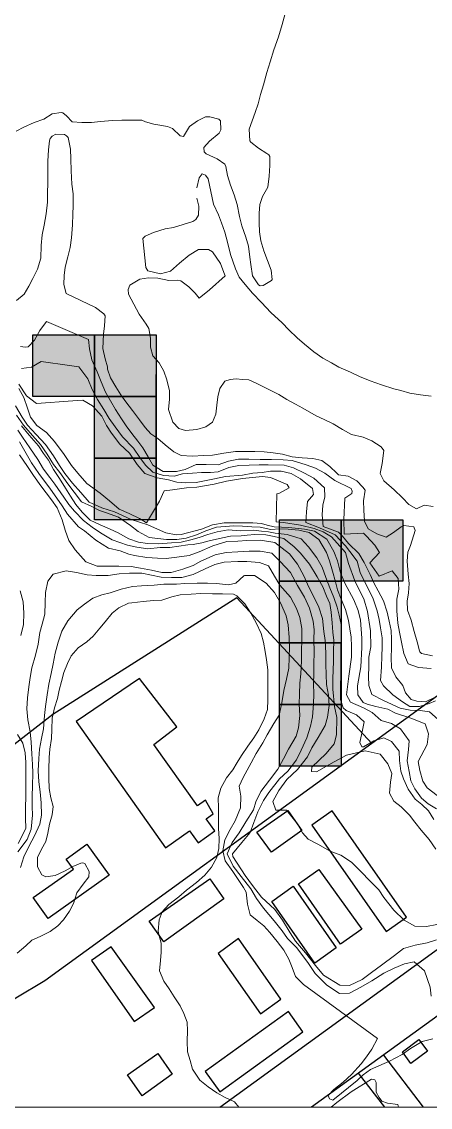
# Model space of a CAD drawing. Header units: metres. Extents: x 47 to 1988, y 46 to 663.
# Drawn here: x 370.6 to 470, y 45.6 to 309.9 of the extents above; entities that cross this region are included whole.
import ezdxf

# ---------------------------------------------------------------- set-up
doc = ezdxf.new("R2010")
doc.units = ezdxf.units.M
for name, color, linetype in [('01_Fina', 7, 'Continuous'), ('02_Media', 7, 'Continuous'), ('casas', 80, 'Continuous'), ('predios', 220, 'Continuous')]:
    doc.layers.add(name, color=color, linetype=linetype)

msp = doc.modelspace()

# ---------------------------------------------------------------- hatches: boundary and pattern name
at = {"layer": '02_Media'}
h = msp.add_hatch(color=256, dxfattribs=at)
h.dxf.hatch_style = 1
h.paths.add_polyline_path([(388.27, 233.65), (373.27, 233.65), (373.27, 218.65), (388.27, 218.65)])
h = msp.add_hatch(color=256, dxfattribs=at)
h.dxf.hatch_style = 1
h.paths.add_polyline_path([(403.27, 233.65), (388.27, 233.65), (388.27, 218.65), (403.27, 218.65)])
h = msp.add_hatch(color=256, dxfattribs=at)
h.dxf.hatch_style = 1
h.paths.add_polyline_path([(403.27, 218.65), (388.27, 218.65), (388.27, 203.65), (403.27, 203.65)])
h = msp.add_hatch(color=256, dxfattribs=at)
h.dxf.hatch_style = 1
h.paths.add_polyline_path([(403.27, 203.65), (388.27, 203.65), (388.27, 188.65), (403.27, 188.65)])
h = msp.add_hatch(color=256, dxfattribs=at)
h.dxf.hatch_style = 1
h.paths.add_polyline_path([(448.27, 188.65), (433.27, 188.65), (433.27, 173.65), (448.27, 173.65)])
h = msp.add_hatch(color=256, dxfattribs=at)
h.dxf.hatch_style = 1
h.paths.add_polyline_path([(463.27, 188.65), (448.27, 188.65), (448.27, 173.65), (463.27, 173.65)])
h = msp.add_hatch(color=256, dxfattribs=at)
h.dxf.hatch_style = 1
h.paths.add_polyline_path([(448.27, 173.65), (433.27, 173.65), (433.27, 158.65), (448.27, 158.65)])
h = msp.add_hatch(color=256, dxfattribs=at)
h.dxf.hatch_style = 1
h.paths.add_polyline_path([(448.27, 158.65), (433.27, 158.65), (433.27, 143.65), (448.27, 143.65)])
h = msp.add_hatch(color=256, dxfattribs=at)
h.dxf.hatch_style = 1
h.paths.add_polyline_path([(448.27, 143.65), (433.27, 143.65), (433.27, 128.65), (448.27, 128.65)])

# ---------------------------------------------------------------- linework, layer by layer
at = {"layer": '01_Fina', "lineweight": 9}
msp.add_lwpolyline([(49.18, 45.57), (788.27, 45.57), (787.83, 663.43), (48.74, 663.43), (49.18, 45.57)], dxfattribs=at)
at = {"layer": '01_Fina', "linetype": 'Continuous', "lineweight": 9}
for points in [[(434.67, 311.96), (433.92, 309.23), (433.08, 306.28), (431.95, 303.05), (431.03, 300.19), (430.19, 297.53), (429.42, 294.58), (428.7, 292.19), (428.08, 289.95), (427.35, 287.85), (426.63, 285.8), (425.94, 283.75), (426.1, 280.9), (426.28, 280.57), (428.18, 279.15), (430.2, 277.86), (430.67, 277.5), (430.93, 277.1), (430.95, 274.94), (430.82, 272.29), (430.45, 269.64), (429.17, 267.36), (428.55, 265.45), (428.31, 263.3), (428.33, 260.93), (428.44, 258.75), (428.79, 256.56), (429.5, 254.16), (430.34, 251.76), (431.28, 249.43), (431.54, 247.12), (431.34, 246.87), (429.34, 245.71), (428.58, 245.65), (428.16, 245.82), (426.72, 248.04), (426.3, 250.77), (426.08, 252.6), (425.72, 255.24), (425.13, 257.49), (424.15, 260.22), (423.59, 262.53), (423.03, 265.43), (422.26, 267.78), (421.34, 270.11), (420.68, 272.47), (420.21, 274.63), (420.03, 275.25), (418.1, 276.55), (415.49, 277.77), (414.98, 278.23), (414.9, 279.29), (416.24, 280.84), (418.59, 282.8), (419.05, 283.62), (418.91, 285.78), (418.54, 286.16), (416.32, 286.78), (415.3, 286.73), (413.32, 285.78), (411.43, 284.41), (409.96, 281.94), (409.13, 282.12), (407.28, 283.96), (406.08, 284.38), (402.68, 284.99), (400.67, 285.52), (399.82, 285.93), (397.48, 285.98), (394.89, 285.99), (392.62, 285.88), (389.77, 285.63), (387.52, 285.4), (385.22, 285.38), (382.88, 285.55), (381.45, 286.97), (380.59, 287.72), (380.16, 287.86), (378, 287.49), (375.95, 286.16), (373.57, 285.39), (371.09, 284.21), (369.21, 283.24)], [(369.32, 242), (371.14, 243.54), (372.28, 245.49), (373.25, 247.42), (374.41, 249.66), (375.18, 252.32), (375.27, 255.47), (375.56, 258.03), (376.02, 260.39), (376.53, 263.11), (376.8, 265.97), (376.85, 268.06), (376.89, 270.78), (376.9, 273.5), (376.95, 275.99), (377.06, 278.71), (377.32, 280.89), (377.47, 281.45), (377.95, 282.02), (378.88, 282.53), (380.99, 282.43), (381.46, 282.16), (381.88, 281.71), (382.42, 278.9), (382.53, 276.56), (382.58, 273.64), (382.8, 270.35), (383.06, 268), (383.07, 265.13), (382.99, 263.03), (382.89, 260.49), (382.68, 257.32), (382.37, 254.98), (381.77, 252.64), (381.17, 250.14), (380.86, 248.11), (380.81, 245.9), (381.37, 243.72), (388.55, 240.31), (390.55, 238.79), (390.85, 238.27), (390.75, 235.83), (390.44, 233.84), (390.32, 230.34), (390.88, 227.8), (391.4, 225.85), (391.42, 225.3), (392.17, 223.23), (393.45, 221.04), (394.68, 219.1), (395.89, 217.33), (397.49, 215.25), (399.24, 212.96), (400.59, 211.14), (402.02, 209.58), (403.68, 208.4), (405.44, 206.93), (407.57, 205.17), (409.39, 204.28), (412.01, 204.17), (414.86, 204.3), (416.97, 204.37), (419.79, 204.88), (422.57, 205.24), (425.25, 205.28), (427.33, 205.25), (429.6, 205.18), (431.73, 204.98), (434.05, 204.6), (436.41, 203.93), (438.78, 203.71), (441.4, 203.6), (443.62, 203.05), (445.52, 201.61), (447.23, 199.95), (447.65, 199.62), (449.97, 199.28), (452.11, 198.11), (453.61, 196.6), (454.12, 195.86), (453.73, 193.28), (453.85, 191.02), (453.95, 188.31), (454.9, 186.47), (456.99, 185.19), (459.25, 184.38), (461, 185.56), (462.93, 186.96), (463.53, 187.21), (465.99, 186.9), (466.32, 186.04), (465.17, 182.34), (464.53, 180.74), (464.36, 178.58), (464.61, 175.42), (464.87, 173.11), (464.69, 170.81), (464.38, 168.8), (464.43, 166.62), (465.3, 164.19), (466.04, 161.46), (466.82, 158.94), (467.33, 156.73), (467.47, 156.46), (467.89, 156.08), (470.54, 155.52)], [(470.19, 218.77), (467.61, 219.09), (465.01, 219.44), (462.86, 220.13), (461.13, 220.55), (458.13, 221.51), (455.37, 222.47), (452.73, 223.55), (450.6, 224.57), (447.73, 225.81), (445.96, 226.83), (443.82, 227.97), (441.62, 229.56), (439.39, 231.42), (437.63, 232.93), (435.55, 234.9), (433.96, 236.6), (431.2, 239.08), (428.93, 241.54), (426.76, 243.8), (424.96, 245.93), (423.52, 247.72), (422.55, 249.78), (421.36, 253.25), (420.62, 256.22), (420.01, 258.67), (419.16, 260.98), (418.43, 262.93), (417.2, 265.48), (415.92, 271.68), (415.28, 272.59), (414.46, 272.9), (413.71, 271.94), (413.14, 269.44)], [(413.15, 266.97), (413.67, 264.98), (413.62, 262.82), (412.93, 261.8), (412.18, 261.24), (407.47, 259.85), (405.5, 259.47), (402.64, 258.63), (400.6, 257.71), (400.04, 257.17), (400.78, 250.1), (401.29, 249.27), (404.36, 248.54), (406.76, 249.22), (408.99, 251.13), (411.34, 253.09), (413.56, 254.46), (416.02, 254.43), (417.01, 253.9), (418.96, 251.08), (419.76, 248.82), (420.08, 248.04), (416.25, 244.62), (413.72, 242.64), (412.76, 243.84), (411.2, 245.4), (409.28, 246.84), (408.37, 246.95), (406.33, 246.88), (403.66, 247.48), (401.44, 247.54), (399.32, 247.21), (396.89, 245.77), (396.43, 244.68), (396.55, 243.6), (399.14, 238.7), (400.82, 236.27), (401.49, 235.22), (401.89, 232.89), (401.93, 230.64), (402.47, 228.6), (404.04, 226.87), (405.17, 224.79), (405.88, 222.68), (406.53, 220.06), (406.53, 218), (406.31, 215.49), (407.31, 212.38), (408.78, 210.88), (410.4, 210.37), (413.14, 210.62), (415.33, 211.28), (416.98, 212.42), (417.81, 214.38), (418.07, 216.53), (418.31, 218.59), (418.76, 220.59), (419.99, 222.4), (421.28, 222.83), (422.72, 222.95), (424.3, 222.79), (425.84, 222.71), (427.64, 221.87), (433.1, 219.11), (435.1, 217.9), (437.16, 216.76), (438.98, 215.81), (442.18, 213.97), (444.13, 213.09), (446.34, 211.97), (448.6, 210.66), (450.79, 209.43), (453.62, 208.73), (455.79, 207.85), (458.02, 206.42), (458.7, 205.54), (458.32, 202.37), (457.82, 199.94), (458.72, 198.1), (461.2, 195.91), (463.24, 193.97), (464.73, 192.36), (466.61, 191.32), (468.5, 192.22), (470.71, 191.88)], [(470.19, 152.4), (467.14, 152.7), (464.59, 153.54), (463.58, 156.04), (462.98, 158.82), (462.46, 161.31), (462.06, 163.5), (461.82, 166.44), (461.86, 169.33), (462.34, 171.74), (462.2, 174.37), (460.74, 176.18), (457.56, 174.93), (455.3, 178.12), (457.63, 180.68), (456.48, 182.45), (454.47, 184.65), (453.7, 185.34), (449.06, 185.11), (448.96, 188.73), (449.18, 193.88), (450.88, 195.01), (451.01, 195.62), (450.75, 196.23), (446.8, 198.18), (444.32, 200.01), (442.05, 201.23), (439.76, 202.05), (436.37, 203.05), (434.15, 203.27), (431.38, 203.31), (428.63, 203.34), (425.86, 203.38), (423.33, 203.39), (420.9, 202.94), (418.34, 202.03), (415.47, 202.09), (413.01, 202.14), (410.34, 200.92), (408.22, 200.4), (404.98, 200.38), (402.49, 201.9), (401.33, 203.93), (400.01, 206.17), (398.82, 207.82), (397.35, 209.64), (395.98, 211.51), (394.81, 213.2), (393.35, 215.5), (392.15, 217.57), (390.92, 219.74), (389.88, 222.22), (388.9, 224.65), (387.66, 227.58), (387.05, 230.24), (386.84, 232.52), (376.62, 236.91), (375, 234.75), (373.67, 232.4), (372.13, 230.78), (371.37, 230.68), (370.24, 230.81)], [(370.52, 225.51), (372.95, 225.82), (375.31, 227.22), (382.17, 226.22), (384.46, 225.89), (386.67, 222.95), (387.73, 220.35), (389.02, 217.92), (390.51, 215.48), (391.81, 213.29), (393.27, 211.26), (395.11, 208.86), (397.78, 206.11), (399.34, 203.81), (400.71, 201.95), (402.49, 200.27), (405.04, 199.4), (407.66, 199.23), (409.68, 199.86), (412.15, 200), (414.33, 200.14), (416.51, 200.18), (418.35, 200.3), (420.93, 201.33), (423.42, 201.84), (425.94, 201.93), (428.35, 202.02), (430.56, 201.99), (434.44, 201.9), (436.73, 201.3), (439.41, 200), (441.67, 198.77), (444.28, 196.39), (444.31, 194.21), (443.84, 192.16), (443.69, 189.86), (443.95, 187.04), (447.67, 185.63), (448.59, 184.68), (450.09, 182.88), (452.59, 180.39), (453.87, 178.24), (455.35, 175.28), (456.22, 173.31), (457.28, 171.3), (458.58, 168.94), (459.52, 166.18), (459.99, 163.93), (460.48, 161.69), (460.59, 159.56), (460.56, 157.29), (460.49, 155.18), (460.53, 152.62), (461.57, 150.4), (463.34, 148.25), (463.98, 146.49), (465.31, 144.84), (466.68, 144.44), (468.81, 144.34), (470.98, 145.38)], [(369.85, 220.6), (371.1, 218.41), (372.01, 215.82), (372.7, 213.65), (374.21, 211.6), (376.6, 209.86), (378.56, 207.68), (380.92, 204.5), (382.64, 201.82), (384.18, 199.96), (386.44, 197.51), (389.63, 195.12), (391.93, 193.22), (394.3, 191.25), (396.74, 190.13), (399.26, 188.94), (400.92, 187.92), (404.13, 193.21), (405.2, 195.66), (407.26, 195.92), (410.68, 196.38), (413.2, 196.61), (417.38, 197.35), (420.37, 198.02), (424.26, 198.73), (429.16, 199.17), (431.11, 198.93), (435.17, 197.22), (435.65, 196.45), (433.1, 195.04), (432.62, 194.95), (432.46, 188.12), (434.31, 187.99), (438.42, 187.32), (441.72, 186.5), (443.93, 185.68), (445.93, 184.5), (449.38, 180.64), (450.08, 178.03), (451.61, 173.77), (452.62, 171.74), (453.85, 169.41), (454.74, 166.34), (455.46, 161.62), (455.52, 157.71), (455.06, 155.18), (455.04, 153), (454.96, 150.49), (455.05, 148.26), (455.78, 146.1), (458.6, 144.62), (462.7, 142.76), (465.08, 142.26), (467.5, 142.23), (469.79, 141.84), (471.93, 139.99)], [(369.88, 221.69), (371.74, 218.8), (374.14, 216.95), (383, 217.64), (385.42, 217.8), (387.8, 216.35), (390.04, 213.88), (391.17, 211.62), (392.38, 209.7), (394.43, 207.08), (396.77, 204.89), (398.68, 202.14), (400.52, 199.91), (403.51, 198.83), (406.28, 198.35), (408.33, 197.8), (410.44, 197.65), (413.04, 197.71), (415.47, 198.2), (417.46, 198.6), (420.15, 199.19), (424.27, 199.49), (426.84, 199.95), (429.06, 200.19), (431.13, 200.44), (433.71, 200.48), (436.12, 199.88), (438.4, 198.64), (441.34, 196.28), (441.57, 194.79), (440.13, 193.06), (439.9, 190.55), (439.71, 187.99), (443.06, 186.67), (446.87, 184.99), (449.35, 182.3), (450.41, 180.92), (452.22, 178.57), (452.91, 175.81), (453.86, 173.74), (455.02, 171.59), (456.12, 169.42), (457.08, 166.43), (457.53, 164.34), (457.9, 162.32), (458.32, 159.92), (458.25, 157.55), (458.17, 155.52), (458.09, 152.77), (457.84, 149.52), (458.64, 148.2), (460.91, 146.04), (463.23, 144.34), (464.98, 143.21), (467.4, 143.18), (469.75, 143.88), (471.28, 144.52)], [(369.06, 216.42), (370.64, 213.66), (371.98, 211.67), (374.11, 209.42), (376.38, 207), (378.31, 204.18), (379.72, 201.86), (381.02, 199.92), (382.89, 197.56), (384.92, 195.26), (386.98, 192.96), (390.06, 191.57), (393.13, 190.6), (397.2, 188.73), (401.28, 187.44), (403.64, 186.32), (405.64, 185.49), (408.14, 184.99), (409.34, 185.06), (414.35, 186.35), (417.01, 187.38), (419.81, 187.87), (422.08, 187.89), (424.53, 187.93), (426.8, 187.87), (428.93, 187.7), (430.3, 187.29), (431.98, 186.96), (435.54, 186.72), (439.41, 186.38), (441.85, 185.85), (444.8, 183.92), (446.51, 180.92), (447.38, 178.63), (448.15, 175.71), (449.23, 173.18), (451.41, 169.18), (452.44, 166.56), (452.98, 164.23), (453.32, 159.77), (453.3, 157.5), (453.05, 152.86), (452.3, 148.2), (452.39, 145.98), (453.62, 144.18), (454.6, 143.73), (456.75, 143.13), (459.62, 142.52), (461.52, 141.57), (465.25, 140.34), (468.76, 138.97), (469.54, 136.52), (469.27, 133.92), (467.06, 129.77), (467.41, 127.61), (468.16, 125), (469.22, 123.33), (471.64, 121.52)], [(369.31, 214.08), (371.01, 211.71), (373.21, 209.19), (375.12, 207.01), (376.72, 204.6), (378.33, 202.12), (379.8, 200.18), (381.82, 197.4), (383.29, 195.35), (385.08, 193.05), (387.6, 191.84), (389.48, 190.89), (391.2, 190.3), (394.15, 189.26), (397.02, 187.21), (398.89, 185.82), (401.57, 184.36), (405.76, 183.83), (408.34, 183.82), (410.6, 184.2), (413.09, 184.97), (415.36, 185.91), (417.95, 186.87), (422.17, 187.2), (424.33, 187.1), (426.53, 186.93), (428.61, 186.81), (431.18, 186.3), (433.38, 186.46), (435.39, 186.36), (438.04, 186.11), (440.48, 185.58), (442.9, 183.81), (444.76, 180.7), (445.44, 178.66), (446.17, 176.14), (446.92, 173.55), (447.39, 171.55), (448.33, 169.31), (449.36, 166.81), (450.11, 164.12), (450.75, 160.09), (450.79, 157.77), (450.85, 155.16), (450.15, 150.58), (449.64, 145.99), (450.57, 144.2), (453.75, 142.85), (455.86, 141.67), (458.06, 139.74), (460.52, 139.02), (462.71, 137.74), (464.85, 134.82), (464.7, 132.69), (464.36, 129.9), (464.85, 127.32), (465.24, 125.06), (466.26, 123.15), (467.87, 120.81), (469.46, 119.49), (471.48, 118.21)], [(369.6, 210.47), (370.76, 208.75), (372.5, 206.12), (374.46, 203.28), (375.85, 200.96), (377.39, 198.93), (378.6, 197.33), (380.83, 194.12), (382.04, 192.38), (383.44, 190.7), (385.61, 188.43), (387.7, 186.88), (389.72, 185.48), (392.57, 183.79), (394.48, 183.12), (396.29, 182.42), (398.55, 181.94), (401.27, 181.6), (404.24, 181.89), (406.61, 181.86), (411, 182.56), (412.26, 182.63), (414.38, 183.06), (416.2, 183.49), (419.39, 184.21), (421.36, 184.64), (423.93, 184.76), (425.45, 184.89), (427.26, 185.02), (429.99, 184.98), (434.35, 184.06), (436.89, 182.08), (438.43, 180.48), (440.6, 177.82), (442.5, 174.72), (443.84, 172.35), (444.73, 170.03), (445.57, 168.23), (445.9, 166.12), (446.12, 163.56), (446.28, 161.31), (446.5, 159.24), (446.46, 156.59), (446.41, 154.22), (446.26, 149.89), (446.27, 147.4), (446.72, 143.16), (447.25, 140.48), (447.2, 136.28), (446.6, 134.11), (444.63, 131.74), (441.2, 128.43), (441.11, 127.31), (442.33, 127.27), (446.57, 129.68), (449.62, 131.35), (454.18, 132.36), (457.8, 131.55), (459.64, 129.21), (460.62, 126.87), (460.34, 124.72), (460.07, 122.07), (461.15, 120.14), (462.94, 118.74), (464.95, 116.73), (466.2, 115), (467.74, 113.07), (469.73, 110.81), (471.33, 108.45)], [(370.54, 211.48), (372.38, 209.23), (374.62, 206.62), (375.9, 204.78), (377.06, 203.13), (378.29, 200.91), (379.73, 198.66), (381.22, 196.32), (382.47, 194.36), (383.75, 192.36), (385.28, 190.47), (387.2, 188.52), (389.68, 187.38), (392.1, 186.38), (394.06, 185.43), (396.62, 184.02), (398.98, 183.16), (401.18, 182.85), (403.78, 182.82), (407.03, 182.99), (409.39, 183.16), (411.74, 183.74), (413.72, 184.32), (415.84, 185.05), (418.12, 185.7), (420.78, 186.16), (423.8, 185.97), (426.98, 186.08), (428.94, 185.9), (430.6, 185.73), (432.26, 185.41), (435.13, 185.07), (438.57, 183.98), (440.34, 182.06), (442.35, 179.41), (443.67, 177.14), (444.54, 174.57), (445.57, 172.05), (446.54, 169.74), (447.29, 167.34), (447.83, 165.39), (448.3, 163.13), (448.18, 144.89), (448.75, 142.85), (449.54, 142.17), (452.07, 141.1), (453.92, 139.42), (453.49, 137.43), (452.86, 134.39), (453.34, 133.34), (453.74, 133.31), (456.27, 134.79), (458.7, 135.52), (460.56, 134.64), (462.42, 132.27), (462.51, 130), (462.86, 127.44), (463.5, 125.53), (464.63, 123.03), (466.3, 120.59), (467.94, 119.32), (469.58, 117.78), (470.83, 115.68)], [(370.06, 207.62), (372.92, 202.48), (374.7, 199.89), (375.89, 198.36), (377.38, 196.37), (380.38, 192), (381.71, 190.02), (384.4, 186.96), (385.87, 185.91), (388.58, 183.7), (391.66, 181.76), (394.54, 181.06), (396.65, 180.3), (398.01, 179.94), (401.03, 179.45), (403.6, 179.26), (405.71, 179.24), (408.29, 179.51), (411.32, 179.92), (413.75, 180.8), (417.1, 182.27), (420.51, 183.36), (423.12, 183.42), (425.37, 183.56), (428.66, 183.66), (432.16, 183.07), (435.73, 180.35), (437.66, 177.79), (439.24, 174.97), (440.43, 172.21), (441.91, 169.42), (442.9, 167.34), (443.74, 164.56), (444.06, 161.41), (444.41, 159.27), (444.58, 156.14), (444.57, 153.4), (444.77, 148.56), (445.24, 145.9), (445.39, 143.39), (444.98, 140.58), (444.38, 138.52), (442.69, 135.63), (441.19, 133.09), (440.14, 130.92), (437.68, 127.81), (435.07, 125.42), (433.14, 122.68), (431.66, 120), (432.37, 117.95), (435, 117.92), (437.63, 114.66), (438.93, 112.37), (440.31, 110.86), (442.62, 109.67), (445.6, 107.97), (448.19, 106.99), (450.82, 105.25), (453.49, 102.57), (454.99, 101.08), (457.44, 98.49), (458.67, 96.65), (461.14, 93.54), (463.65, 91.11), (466.19, 89.64), (469.05, 89.62), (471.59, 90.09)], [(471.48, 86.37), (469.26, 85.64), (466.34, 85.09), (463.51, 84.22), (461.26, 82.55), (458.08, 80.22), (455.67, 78.4), (453.44, 76.72), (450.37, 75.25), (447.94, 75.28), (444.03, 77.77), (442.09, 80.12), (439.6, 83.18), (437.17, 86), (435.92, 88.08), (434.06, 91.16), (432.18, 93.72), (428.95, 96.7), (426.72, 99.54), (424.94, 101.99), (421.97, 106.64), (421.84, 107.33), (424.12, 110.02), (426.16, 112.46), (427.07, 114.96), (428, 117.48), (429.44, 120.26), (430.7, 122.24), (433.27, 125.52), (435.29, 127.46), (437.43, 130.2), (438.53, 132.53), (439.96, 135.57), (440.83, 138.36), (441.31, 140.69), (441.56, 143.79), (441.64, 146.14), (441.6, 148.81), (441.65, 151.14), (441.68, 153.36), (441.7, 156.46), (441.69, 159.52), (441.7, 161.84), (441.46, 163.98), (440.63, 167.09), (439.41, 169.78), (437.64, 172.62), (436, 175.8), (433.48, 178.46), (431.44, 180.52), (428.58, 181.01), (425.88, 181.02), (423.13, 180.84), (420.31, 180.66), (417.68, 180.13), (414.17, 178.54), (412.26, 177.54), (409.76, 176.58), (406.96, 175.84), (404.68, 175.81), (402.14, 176.4), (399.48, 176.89), (397.17, 177.29), (394.16, 177.33), (391.54, 177.34), (388.95, 177.37), (386.15, 178.4), (383.6, 181.35), (382.05, 183.57), (381.16, 186.14), (380.43, 188.66), (379.16, 191.52), (377.79, 193.52), (375.18, 196.92), (373.41, 199.41), (371.95, 201.58), (370, 204.47)], [(470.19, 72.6), (469.95, 74.81), (468.56, 78.8), (466.08, 81.02), (463.75, 80.5), (461.18, 79.47), (458.7, 78.22), (455.74, 76.36), (453.09, 74.79), (450.3, 73.35), (447.93, 73.29), (444.85, 75.32), (441.97, 78.13), (440.16, 80.83), (437.41, 84.49), (435.21, 86.67), (433.91, 88.51), (431.98, 90.95), (429.41, 94.02), (427.66, 96.38), (426.3, 98.79), (423.99, 101.78), (421.99, 104.32), (420.58, 107.32), (421.75, 110.03), (423.46, 112.43), (425.11, 115.11), (426.95, 118), (427.56, 119.95), (428.73, 122.5), (430.83, 125.19), (432.9, 127.94), (434.23, 130.39), (435.5, 132.74), (437.32, 135.98), (437.96, 137.99), (438.23, 140.95), (438.12, 143.77), (438.16, 146.18), (438.28, 148.88), (438.46, 151.15), (438.62, 154.28), (438.65, 156.67), (438.7, 159.39), (438.72, 162.14), (438.21, 164.87), (437.4, 167.06), (435.95, 169.76), (433.36, 172.75), (432.08, 174.92), (430.6, 177.43), (428.45, 178.26), (425.33, 178.51), (423.15, 178.47), (419.85, 178.28), (417.57, 177.76), (415.19, 176.68), (412.28, 175.32), (409.55, 174.6), (407.04, 174.6), (404.53, 174.68), (399.8, 175.6), (396.82, 175.66), (394.26, 175.45), (391.58, 175.04), (388.71, 175.1), (386.49, 175.22), (383.89, 175.8), (381.36, 176.21), (378.18, 175.38), (376.94, 173.71), (376.32, 170.97), (376.29, 168.46), (376.16, 165.62), (375.56, 163.21), (375.01, 161.18), (374.57, 158.32), (373.94, 155.65), (373.03, 152.58), (372.62, 150.24), (372.26, 147.93), (371.99, 145.3), (371.78, 142.6), (372.08, 139.92), (372.61, 137.03), (372.89, 134.46), (373.04, 131.67), (373.22, 129.08), (373.29, 127.04), (373.18, 123.78), (373.08, 121.39), (373.07, 118.85), (373.18, 116.7), (372.9, 113.31), (371.92, 110.77), (369.59, 107.76)], [(370.3, 103.94), (371.06, 106.54), (372.4, 109.24), (373.64, 111.64), (375, 114.49), (375.34, 116.72), (375.31, 119.75), (375.08, 122.4), (374.73, 124.8), (374.6, 127.5), (374.76, 130.53), (374.9, 132.76), (375.36, 135.38), (375.84, 137.74), (376.12, 141.01), (376.36, 143.14), (376.76, 146), (377.19, 148.6), (377.75, 151.22), (378.23, 153.58), (378.69, 156.16), (379.41, 158.87), (380.36, 161.49), (381.8, 164.05), (384.03, 166.68), (385.88, 168.1), (387.86, 169.57), (390.1, 170.39), (392.12, 170.86), (394.76, 171.73), (397.56, 172.36), (399.72, 172.54), (402.8, 172.72), (405.12, 172.92), (408.23, 173), (410.24, 173.12), (413.28, 173.2), (415.74, 173.24), (417.99, 173.16), (420.92, 172.77), (422.66, 173.24), (424.6, 174.95), (424.79, 175.11), (427.18, 175.03), (430.07, 173.2), (432.1, 170.92), (433.63, 168.22), (434.94, 165.27), (435.41, 163.08), (435.61, 160), (435.7, 157.73), (435.66, 155.07), (435.56, 152.54), (435.03, 149.85), (434.38, 147.04), (433.84, 144.04), (433.21, 141.06), (431.95, 139.04), (430.31, 136.26), (429.24, 134.33), (427.64, 131.7), (426.38, 129.49), (425.39, 127.63), (424.44, 125.87), (423.47, 123.75), (423.86, 121.33), (423.8, 118.53), (422.53, 115.33), (421.3, 113.24), (419.96, 110.72), (419.52, 108.05), (420.08, 105.6), (421.97, 103.02), (424.52, 99.12), (425.22, 97.93), (425.54, 95.01), (426.14, 92.4), (427.9, 91.05), (429.5, 89.75), (430.94, 88.12), (432.72, 85.94), (434.35, 83.82), (435.53, 81.6), (436.38, 79.64), (437.2, 77.38), (439.17, 75.51), (457.12, 62.32), (455.78, 59.76), (454.48, 57.83), (453.2, 56.19), (450.8, 53.54), (448.79, 51.7), (446.54, 49.93), (445.1, 48.43), (445.47, 47.62), (446.27, 47.34), (452.16, 52.13), (453.67, 53.46), (455.48, 54.81), (460.08, 56.84), (463.14, 58.43), (465.19, 59.87), (468.03, 61.57), (470.6, 62.24)], [(423.43, 45.57), (422.32, 46.9), (420.08, 47.95), (418.06, 49.13), (415.97, 50.58), (413.88, 52.19), (412.16, 54.82), (411.55, 56.98), (410.89, 59.08), (410.83, 61.71), (410.91, 64.15), (410.84, 66.26), (410.04, 68.4), (409.11, 70.26), (407.7, 72.48), (406.42, 74.39), (405.14, 76.32), (404.08, 78.78), (404.3, 81.31), (404.54, 83.34), (404.52, 85.55), (403.96, 87.62), (403.73, 88.45), (404.03, 91.24), (404.74, 93.15), (406.33, 94.98), (408.77, 96.84), (410.66, 98.47), (413.08, 100.29), (415.09, 102.09), (416.72, 104.03), (418.01, 106.41), (418.54, 108.58), (418.61, 111.04), (418.43, 113.42), (418.46, 115.76), (418.42, 118.48), (418.41, 120.9), (419.01, 123.31), (420.41, 125.83), (421.91, 127.77), (422.97, 129.51), (424.08, 131.2), (425.56, 133.48), (427.03, 135.52), (428.26, 137.5), (429.53, 140.18), (430.34, 142.42), (430.46, 144.79), (430.49, 146.83), (430.45, 149.43), (430.49, 152.11), (430.16, 154.53), (429.81, 156.57), (429.41, 158.82), (428.87, 160.92), (427.62, 163.56), (426.28, 165.88), (424.86, 168.17), (422.95, 170.09), (422.12, 170.52), (419.42, 170.61), (417.03, 170.64), (414.17, 170.68), (411.8, 170.52), (409.16, 170.34), (407.12, 169.86), (404.7, 169.09), (402.63, 168.95), (400.12, 168.75), (397.39, 168.45), (396.54, 168.34), (394.18, 167.21), (392.55, 165.93), (390.91, 163.77), (389.61, 162.22), (387.93, 160.33), (386.37, 158.88), (384.27, 157.44), (382.61, 155.54), (381.69, 153.68), (380.85, 151.46), (380.21, 149.25), (379.68, 147.14), (379.28, 145.11), (378.56, 142.85), (378.01, 140.34), (377.93, 137.57), (377.8, 135.37), (377.39, 132.77), (377.22, 130.74), (377.14, 127.94), (377.14, 125.74), (377.24, 123.18), (377.62, 120.9), (378.21, 118.83), (377.99, 116.82), (377.32, 114.51), (376.94, 112.29), (376.42, 110.28), (375.37, 108.42), (374.4, 106.38), (374.4, 104.1), (375.48, 102.19), (376.42, 101.73), (378.73, 102.03), (381.11, 103.19), (383, 104.23), (384.95, 105.01), (385.47, 105.1), (385.92, 104.97), (386.94, 103.02), (386.89, 101.67), (385.54, 99.91), (384, 97.8), (383.14, 95.23), (382.22, 93.3), (380.74, 91.25), (379.33, 89.76), (377.46, 88.36), (375.08, 87.16), (373.05, 86.26), (371.54, 84.9), (369.46, 83.11)], [(370.21, 171.33), (370.94, 168.62), (371.11, 165.87), (370.96, 163.17), (370.33, 160.46)], [(369.53, 136.33), (370.8, 134.28), (371.39, 131.88), (371.55, 129.55), (371.54, 126.9), (371.55, 123.94), (371.56, 121.19), (371.5, 118.66), (371.52, 116.01), (371.53, 113.47), (369.66, 109.82)], [(462.29, 45.57), (462.06, 46.27), (459.57, 46.56), (458.16, 47.06), (457.56, 47.98), (456.86, 49.28), (456.84, 51.57), (456.47, 52.22), (455.7, 52.45), (450.7, 49.35), (447.23, 46.7), (445.85, 45.57)]]:
    msp.add_lwpolyline(points, dxfattribs=at)
at = {"layer": '02_Media'}
for points in [[(373.27, 233.65), (388.27, 233.65), (388.27, 218.65), (373.27, 218.65)], [(388.27, 233.65), (403.27, 233.65), (403.27, 218.65), (388.27, 218.65)], [(388.27, 218.65), (403.27, 218.65), (403.27, 203.65), (388.27, 203.65)], [(388.27, 203.65), (403.27, 203.65), (403.27, 188.65), (388.27, 188.65)], [(433.27, 188.65), (448.27, 188.65), (448.27, 173.65), (433.27, 173.65)], [(448.27, 188.65), (463.27, 188.65), (463.27, 173.65), (448.27, 173.65)], [(433.27, 173.65), (448.27, 173.65), (448.27, 158.65), (433.27, 158.65)], [(433.27, 158.65), (448.27, 158.65), (448.27, 143.65), (433.27, 143.65)], [(433.27, 143.65), (448.27, 143.65), (448.27, 128.65), (433.27, 128.65)]]:
    msp.add_lwpolyline(points, close=True, dxfattribs=at)
at = {"layer": 'casas'}
for points in [[(405.56, 108.73), (411.42, 112.91), (413.52, 109.99), (417.59, 112.89), (415.49, 115.81), (417.19, 117.02), (415.31, 120.35), (413.36, 118.95), (402.75, 133.88), (408.34, 138.21), (399.22, 150.01), (383.81, 139.51)], [(431.31, 107.69), (427.82, 112.58), (435.32, 117.82), (438.72, 112.97)], [(459.28, 88.4), (464.2, 91.84), (446.11, 117.73), (441.19, 114.29)], [(377.02, 91.56), (373.39, 96.65), (383.13, 103.59), (381.38, 106.03), (386.43, 109.63), (391.84, 102.13)], [(437.89, 99.99), (442.89, 103.49), (453.37, 88.96), (448.14, 85.31)], [(405.11, 85.85), (401.59, 90.89), (416.34, 101.19), (419.72, 96.36)], [(447.07, 84.41), (441.88, 80.67), (431.4, 95.68), (436.59, 99.42)], [(397.96, 66.45), (402.87, 69.89), (392.33, 84.67), (387.58, 81.28)], [(423.33, 86.64), (418.34, 83.05), (428.64, 68.29), (433.63, 71.88)], [(439.01, 63.93), (435.51, 68.93), (415.23, 54.32), (418.8, 49.37)], [(465.28, 56.26), (463.19, 59.07), (467.2, 62.06), (469.29, 59.25)], [(399.85, 48.39), (396.3, 53.47), (403.68, 58.63), (407.18, 53.62)]]:
    msp.add_lwpolyline(points, close=True, dxfattribs=at)
at = {"layer": 'predios'}
msp.add_line((403.27, 188.65), (403.27, 224), dxfattribs=at)
for points in [[(455.75, 134.17), (376.17, 76.4), (362.01, 67.96), (333.91, 106.88), (303.05, 147), (269.31, 189.65), (244.32, 213.5), (198.37, 242.8), (146.06, 258.94), (142.06, 260.4), (139.47, 261.91), (137.72, 264.11), (137.4, 266.8), (139.35, 269.08), (141.95, 270.58), (269.67, 291.97), (286.65, 292.72), (296.65, 292.44), (310.02, 288.29), (321.43, 281.07), (324.92, 277.49), (326.98, 277.78)], [(418.78, 45.57), (557.43, 146.23), (526.69, 185.67), (492.54, 160.87), (455.75, 134.17), (422.89, 169.63), (378.16, 141.2), (333.91, 106.88)], [(544.15, 45.57), (543.84, 45.86), (480.41, 74.13), (441.05, 45.57)], [(458.57, 58.3), (468.29, 45.57)], [(452.48, 53.88), (458.88, 45.57)]]:
    msp.add_lwpolyline(points, dxfattribs=at)

doc.saveas('drawing.dxf')
